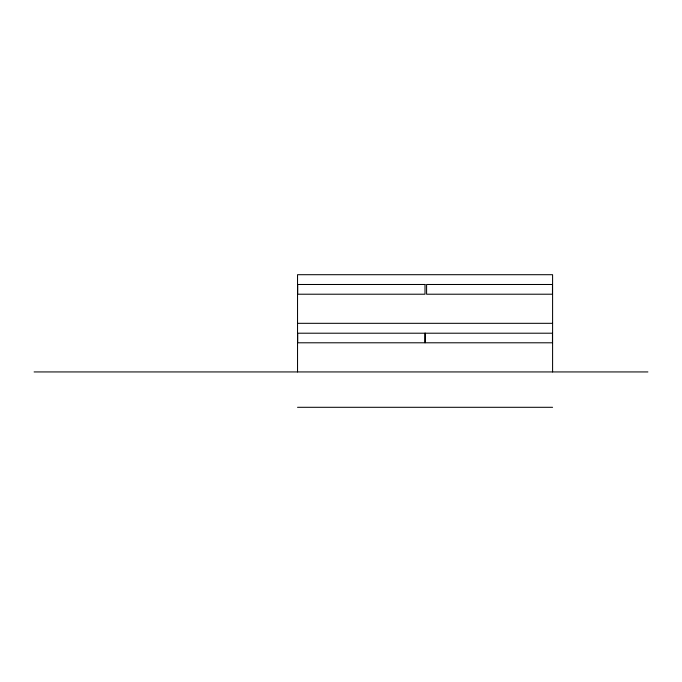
<?xml version="1.0" encoding="UTF-8"?>
<svg xmlns="http://www.w3.org/2000/svg" width="682" height="682" viewBox="0 0 682 682"><rect width="100%" height="100%" fill="white"/><g stroke="black" fill="none" stroke-linecap="round" stroke-linejoin="round"><path stroke-width="1.02" d="M425.057 333.208L424.997 342.79L297.684 342.79L297.684 333.208L552.463 333.208L552.463 342.79L425.142 342.79L425.142 333.208M297.54 323.319L552.591 323.319M34.1 371.937L647.9 371.937M297.54 407.299L552.591 407.299M552.591 371.937L552.591 274.701L297.54 274.701L297.54 371.937M424.997 284.488L297.684 284.488L297.684 294.215L424.997 294.215L424.997 284.488M552.463 284.488L426.591 284.488L426.591 294.215L552.463 294.215L552.463 284.488"/></g></svg>
